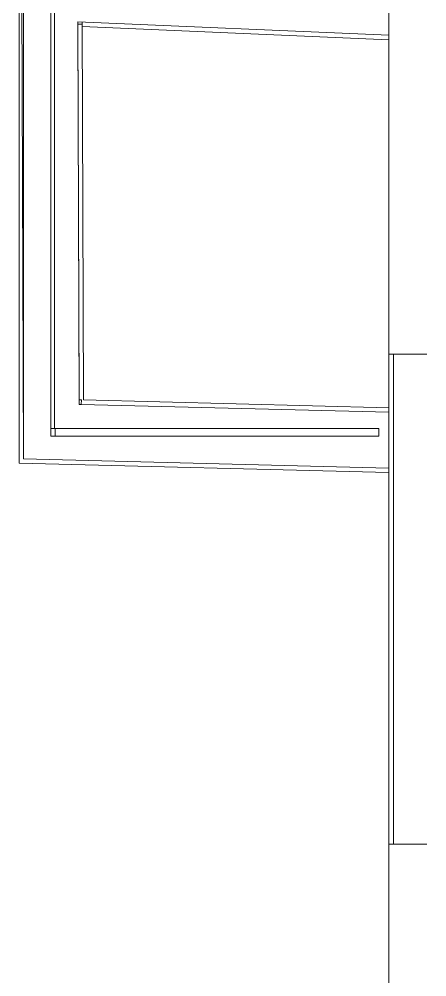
# Model space of a CAD drawing. Header units: millimetres. Extents: x -12447 to 83753, y -46415 to 46712.
# Drawn here: x 43603 to 45432, y 23006 to 27301 of the extents above; entities that cross this region are included whole.
import ezdxf

# ---------------------------------------------------------------- set-up
doc = ezdxf.new("R2010")
doc.units = ezdxf.units.MM
for name, color, linetype, lineweight in [('Ограждение', 7, 'Continuous', 9), ('Стены внутренние', 7, 'Continuous', 18), ('Стены наружные', 7, 'Continuous', 18), ('Стены отделка', 7, 'Continuous', 30), ('Стены штриховка', 7, 'Continuous', 9)]:
    doc.layers.add(name, color=color, linetype=linetype, lineweight=lineweight)

# ---------------------------------------------------------------- blocks, each defined once
blk = doc.blocks.new('Ограждение 7 - Ограждение 1-1969534-План полов 1-го этажа')
at = {"layer": 'Ограждение'}
for p, q in [((43745.5, 27386.8), (43745.5, 27352.4)), ((43765, 27386.8), (43745.5, 27386.8)), ((43765, 27386.8), (45217, 27386.8)), ((43765, 27352.4), (43765, 27386.8)), ((45217, 27386.8), (45217, 27352.4)), ((43745.5, 27352.4), (43765, 27352.4)), ((43745.5, 25465.4), (43745.5, 27352.4)), ((43761.5, 27352.4), (43761.5, 25465.4)), ((45217, 27352.4), (43765, 27352.4)), ((43745.5, 25465.4), (43745.5, 25431)), ((43765, 25465.4), (43745.5, 25465.4)), ((43745.5, 25431), (43765, 25431)), ((43765, 25465.4), (45217, 25465.4)), ((43765, 25431), (43765, 25465.4)), ((45217, 25431), (43765, 25431)), ((45217, 25465.4), (45217, 25431))]:
    blk.add_line(p, q, dxfattribs=at)

msp = doc.modelspace()

# ---------------------------------------------------------------- linework, layer by layer
at = {"layer": 'Стены внутренние'}
for p, q in [((43623.334, 25329.882), (43615.057, 27550.728)), ((43866.033, 27289.514), (43872.428, 25573.582)), ((45261.854, 27228.479), (43866.033, 27289.514)), ((43872.428, 25573.582), (43882.135, 25573.333)), ((43623.371, 25329.881), (43623.334, 25329.882))]:
    msp.add_line(p, q, dxfattribs=at)
at = {"layer": 'Стены наружные'}
for p, q in [((43603.371, 25330.394), (43603.371, 27570.097)), ((43623.371, 27550.364), (43623.371, 25329.881)), ((45260.854, 25799.17), (45260.854, 27529.17)), ((45261.854, 25799.17), (45261.854, 27529.17)), ((43866.072, 27279.029), (43886.072, 27279.103)), ((43872.353, 25593.59), (43866.072, 27279.029)), ((43886.036, 27288.64), (43892.355, 25593.078)), ((45261.854, 27208.46), (43886.111, 27268.617)), ((45260.854, 25799.17), (45261.854, 25799.17)), ((43872.353, 25593.59), (43882.648, 25593.326)), ((43882.135, 25573.333), (43882.648, 25593.326)), ((45261.854, 25537.981), (43882.135, 25573.333)), ((43892.355, 25593.078), (45261.854, 25557.987)), ((43603.371, 25330.394), (43603.883, 25330.38)), ((43603.371, 25310.387), (43603.883, 25330.38)), ((45261.854, 25267.892), (43603.371, 25310.387)), ((43623.371, 25329.881), (45261.854, 25287.898)), ((45260.854, 21865.851), (45260.854, 23600.851)), ((45260.854, 23600.851), (45261.854, 23600.851)), ((45261.854, 21865.851), (45261.854, 23600.851))]:
    msp.add_line(p, q, dxfattribs=at)
at = {"layer": 'Стены отделка', "lineweight": 9}
for p, q in [((45260.854, 25799.17), (45260.854, 23600.851)), ((45261.854, 23600.851), (45261.854, 25799.17)), ((45281.854, 25799.17), (45261.854, 25799.17)), ((45431.854, 25799.17), (45281.854, 25799.17)), ((45281.854, 23600.851), (45261.854, 23600.851)), ((45281.854, 23600.851), (45281.854, 23601.851)), ((45281.854, 23600.851), (45281.854, 23601.851)), ((45431.854, 23600.851), (45281.854, 23600.851))]:
    msp.add_line(p, q, dxfattribs=at)
at = {"layer": 'Стены штриховка'}
for p, q in [((45281.854, 23601.851), (45281.854, 25799.17)), ((45281.854, 25799.17), (45281.854, 23601.851))]:
    msp.add_line(p, q, dxfattribs=at)

# ---------------------------------------------------------------- block references
at = {"layer": 'Ограждение'}
msp.add_blockref('Ограждение 7 - Ограждение 1-1969534-План полов 1-го этажа', (0, 0), dxfattribs=at)

doc.saveas('drawing.dxf')
